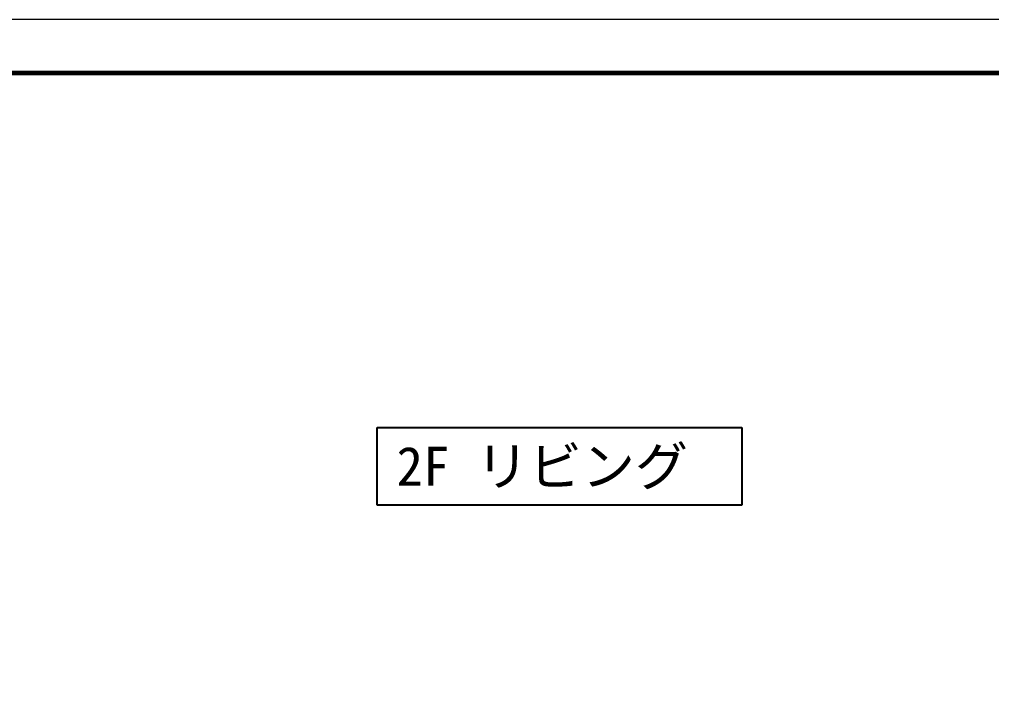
# Model space of a CAD drawing. Header units: millimetres. Extents: x -63086 to 144078, y -129912 to 13382.
# Drawn here: x 20263 to 24861, y -91727 to -88513 of the extents above; entities that cross this region are included whole.
import ezdxf

# ---------------------------------------------------------------- set-up
doc = ezdxf.new("R2010")
doc.units = ezdxf.units.MM
doc.layers.add('01用紙枠', color=7, linetype='Continuous', lineweight=5)
doc.layers.add('文字', color=7, linetype='Continuous')
doc.styles.add('小岩', font='MS Mincho.ttf', dxfattribs={"height": 150})

msp = doc.modelspace()

# ---------------------------------------------------------------- linework, layer by layer
at = {"layer": '01用紙枠'}
msp.add_lwpolyline([(13390.554, -88513.4318), (13390.554, -101874.5247), (32285.0288, -101874.5247), (32285.0288, -88513.4318)], close=True, dxfattribs=at)
msp.add_lwpolyline([(13390.554, -88513.4318), (13390.554, -101874.5247), (32285.0288, -101874.5247), (32285.0288, -88513.4318)], close=True, dxfattribs=at)
at = {"layer": '01用紙枠', "const_width": 22.4934}
msp.add_lwpolyline([(13653.0698, -101621.3986), (32022.513, -101621.3986), (32022.513, -88766.5579), (13653.0698, -88766.5579)], close=True, dxfattribs=at)
msp.add_lwpolyline([(13653.0698, -101621.3986), (32022.513, -101621.3986), (32022.513, -88766.5579), (13653.0698, -88766.5579)], close=True, dxfattribs=at)
msp.add_lwpolyline([(13653.0698, -101621.3986), (32022.513, -101621.3986), (32022.513, -88766.5579), (13653.0698, -88766.5579)], close=True, dxfattribs=at)
at = {"layer": '01用紙枠', "lineweight": 5, "const_width": 22.4934}
msp.add_lwpolyline([(13653.0698, -101621.3986), (32022.513, -101621.3986), (32022.513, -88766.5579), (13653.0698, -88766.5579)], close=True, dxfattribs=at)
msp.add_lwpolyline([(13653.0698, -101621.3986), (32022.513, -101621.3986), (32022.513, -88766.5579), (13653.0698, -88766.5579)], close=True, dxfattribs=at)

# ---------------------------------------------------------------- texts
at = {"layer": '文字', "ltscale": 10, "insert": (22046.5717, -90535.7444), "char_height": 183.84467, "attachment_point": 1, "style": '小岩', "bg_fill": 16, "box_fill_scale": 1.5, "bg_fill_color": 256, "bg_fill_transparency": 0}
msp.add_mtext_dynamic_manual_height_columns('2F リビング', width=1540.725493, gutter_width=919.2234, heights=[238.4728], dxfattribs=at)

doc.saveas('drawing.dxf')
